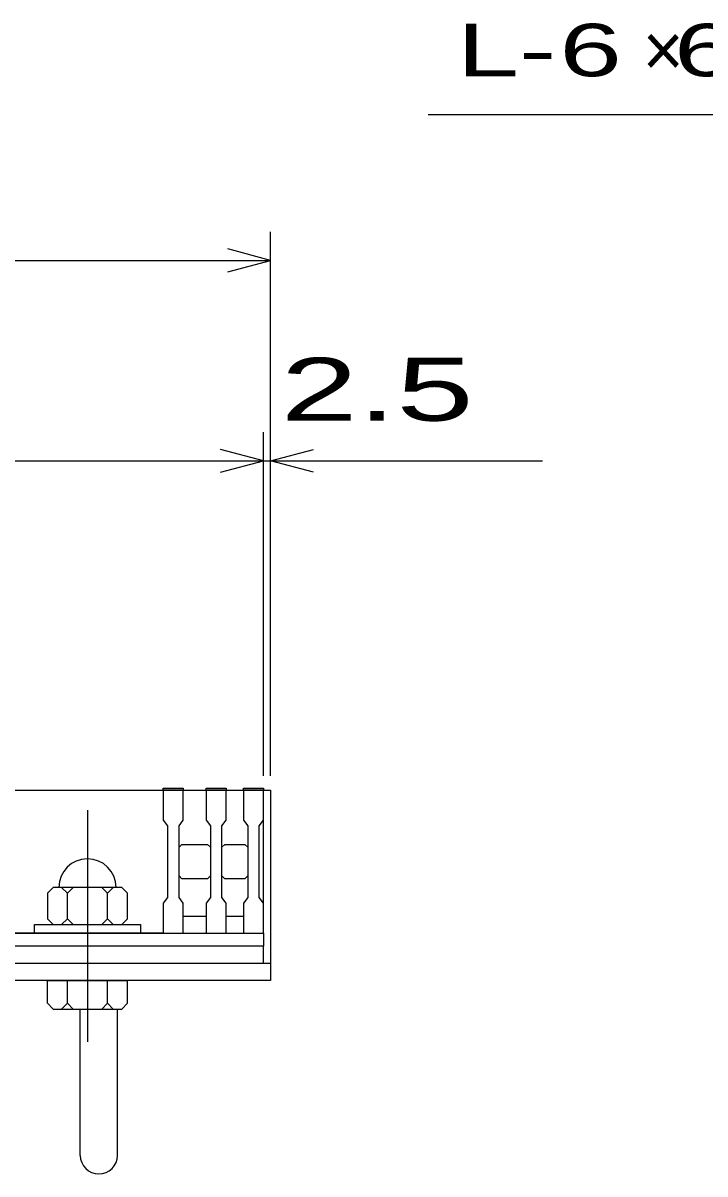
# Model space of a CAD drawing. Units: millimetres, scale not verified. Extents: x -1820 to 1731, y -1282 to 1054.
# Drawn here: x -431.5 to -193.2, y -701.1 to -299.1 of the extents above; entities that cross this region are included whole.
import ezdxf
from ezdxf.enums import TextEntityAlignment as Align

# ---------------------------------------------------------------- set-up
doc = ezdxf.new("R2010")
doc.units = ezdxf.units.MM
doc.header["$LTSCALE"] = 10
doc.linetypes.add('CHAIN', pattern=[18.5, 12, -1.5, 3.5, -1.5])
for name, color, linetype, lineweight in [('16', 3, 'Continuous', 25), ('19', 6, 'Continuous', 25), ('22', 2, 'Continuous', 25)]:
    doc.layers.add(name, color=color, linetype=linetype, lineweight=lineweight)
doc.styles.add('ベクトル', font='')
doc.styles.get('ベクトル').set_extended_font_data('ベクトル')

msp = doc.modelspace()

# ---------------------------------------------------------------- linework, layer by layer
at = {"layer": '16'}
for p, q in [((-382.5, -567), (-382.5, -566.3)), ((-382.5, -566.3), (-375.5, -566.3)), ((-375.5, -566.3), (-375.5, -567)), ((-367.5, -567), (-367.5, -566.3)), ((-367.5, -566.3), (-360.5, -566.3)), ((-360.5, -566.3), (-360.5, -567)), ((-354.5, -567), (-354.5, -566.3)), ((-354.5, -566.3), (-347.5, -566.3)), ((-347.5, -566.3), (-347.5, -567)), ((-847.5, -567), (-347.5, -567)), ((-435.5, -567), (-382.5, -567)), ((-382.5, -567), (-382.5, -577.5)), ((-375.5, -567), (-382.5, -567)), ((-375.5, -577.5), (-375.5, -567)), ((-367.5, -567), (-367.5, -577.5)), ((-360.5, -567), (-367.5, -567)), ((-360.5, -577.5), (-360.5, -567)), ((-354.5, -567), (-354.5, -577.5)), ((-347.5, -567), (-354.5, -567)), ((-347.5, -577.5), (-347.5, -567)), ((-347.5, -611), (-347.5, -567)), ((-382.5, -577.5), (-381, -579.5)), ((-377, -579.5), (-375.5, -577.5)), ((-367.5, -577.5), (-366, -579.5)), ((-362, -579.5), (-360.5, -577.5)), ((-354.5, -577.5), (-353, -579.5)), ((-349, -579.5), (-347.5, -577.5)), ((-381, -579.5), (-381, -604.5)), ((-377, -604.5), (-377, -579.5)), ((-366, -579.5), (-366, -604.5)), ((-362, -604.5), (-362, -579.5)), ((-353, -579.5), (-353, -604.5)), ((-349, -604.5), (-349, -579.5)), ((-377, -587), (-376, -586)), ((-376, -586), (-367, -586)), ((-367, -586), (-366, -587)), ((-362, -587), (-361, -586)), ((-361, -586), (-354, -586)), ((-354, -586), (-353, -587)), ((-376, -598), (-377, -597)), ((-367, -598), (-376, -598)), ((-366, -597), (-367, -598)), ((-361, -598), (-362, -597)), ((-354, -598), (-361, -598)), ((-353, -597), (-354, -598)), ((-421, -601), (-423, -603)), ((-423, -603), (-423, -612)), ((-397, -601), (-421, -601)), ((-416, -603), (-418, -601)), ((-414, -601), (-416, -603)), ((-416, -612), (-416, -603)), ((-402, -603), (-404, -601)), ((-400, -601), (-402, -603)), ((-402, -612), (-402, -603)), ((-395, -603), (-397, -601)), ((-395, -612), (-395, -603)), ((-381, -604.5), (-382.5, -606.5)), ((-382.5, -606.5), (-382.5, -617)), ((-375.5, -606.5), (-377, -604.5)), ((-375.5, -617), (-375.5, -606.5)), ((-366, -604.5), (-367.5, -606.5)), ((-367.5, -606.5), (-367.5, -617)), ((-360.5, -606.5), (-362, -604.5)), ((-360.5, -617), (-360.5, -606.5)), ((-353, -604.5), (-354.5, -606.5)), ((-354.5, -606.5), (-354.5, -617)), ((-347.5, -606.5), (-349, -604.5)), ((-347.5, -617), (-347.5, -606.5)), ((-375.5, -611), (-367.5, -611)), ((-360.5, -611), (-354.5, -611)), ((-427.5, -617), (-427.5, -614)), ((-427.5, -614), (-390.5, -614)), ((-423, -612), (-421, -614)), ((-418, -614), (-416, -612)), ((-416, -612), (-414, -614)), ((-404, -614), (-402, -612)), ((-402, -612), (-400, -614)), ((-397, -614), (-395, -612)), ((-390.5, -614), (-390.5, -617)), ((-847.5, -617), (-347.5, -617)), ((-382.5, -617), (-435.5, -617)), ((-390.5, -617), (-427.5, -617)), ((-382.5, -617), (-375.5, -617)), ((-367.5, -617), (-360.5, -617)), ((-354.5, -617), (-347.5, -617)), ((-347.5, -617), (-347.5, -621.5)), ((-347.5, -621.5), (-847.5, -621.5)), ((-347.5, -627.5), (-347.5, -621.5)), ((-847.5, -627.5), (-347.5, -627.5))]:
    msp.add_line(p, q, dxfattribs=at)
at = {"layer": '16', "linetype": 'CHAIN'}
msp.add_line((-409, -574), (-409, -655), dxfattribs=at)
at = {"layer": '16'}
msp.add_arc((-409, -601), 10, 0, 180, dxfattribs=at)
at = {"layer": '19'}
for p, q in [((-347.5, -567), (-345, -567)), ((-345, -567), (-345, -627.5)), ((-1355, -627.5), (-345, -627.5)), ((-345, -627.5), (-345, -633.5)), ((-345, -633.5), (-1355, -633.5)), ((-423, -641.5), (-423, -633.5)), ((-423, -633.5), (-395, -633.5)), ((-416, -641.5), (-416, -633.5)), ((-402, -641.5), (-402, -633.5)), ((-395, -641.5), (-395, -633.5)), ((-423, -641.5), (-421, -643.5)), ((-416, -641.5), (-418, -643.5)), ((-414, -643.5), (-416, -641.5)), ((-402, -641.5), (-404, -643.5)), ((-400, -643.5), (-402, -641.5)), ((-397, -643.5), (-395, -641.5)), ((-421, -643.5), (-397, -643.5)), ((-411.5, -694.61), (-411.5, -643.5)), ((-398.5, -694.61), (-398.5, -643.5))]:
    msp.add_line(p, q, dxfattribs=at)
msp.add_arc((-405, -694.61), 6.5, 180, 0, dxfattribs=at)
at = {"layer": '22', "color": 4}
for p, q in [((-290, -331), (-90, -331)), ((-345, -562), (-345, -372)), ((-345, -382), (-360, -378)), ((-1355, -382), (-345, -382)), ((-360, -386), (-345, -382)), ((-347.5, -562), (-347.5, -442)), ((-345, -562), (-345, -442)), ((-347.5, -452), (-362.5, -448)), ((-345, -452), (-330, -448)), ((-847.5, -452), (-347.5, -452)), ((-362.5, -456), (-347.5, -452)), ((-347.5, -452), (-345, -452)), ((-330, -456), (-345, -452)), ((-345, -452), (-250, -452))]:
    msp.add_line(p, q, dxfattribs=at)

# ---------------------------------------------------------------- texts
at = {"layer": '22', "style": 'ベクトル'}
for s, height, width, p in [('L-', 18.33, 1.6, (-280, -308.5)), (' 6 ', 18.33, 1.6, (-255, -308.5)), (' 66 ', 18.33, 1.6, (-215, -308.5)), (' 2.5 ', 21.99, 1.65, (-355, -427))]:
    msp.add_text(s, height=height, dxfattribs=dict(at, width=width)).set_placement(p, align=Align.MIDDLE_LEFT)
msp.add_text('×', height=18.33, dxfattribs=at).set_placement((-215, -308.5), align=Align.MIDDLE_LEFT)

doc.saveas('drawing.dxf')
